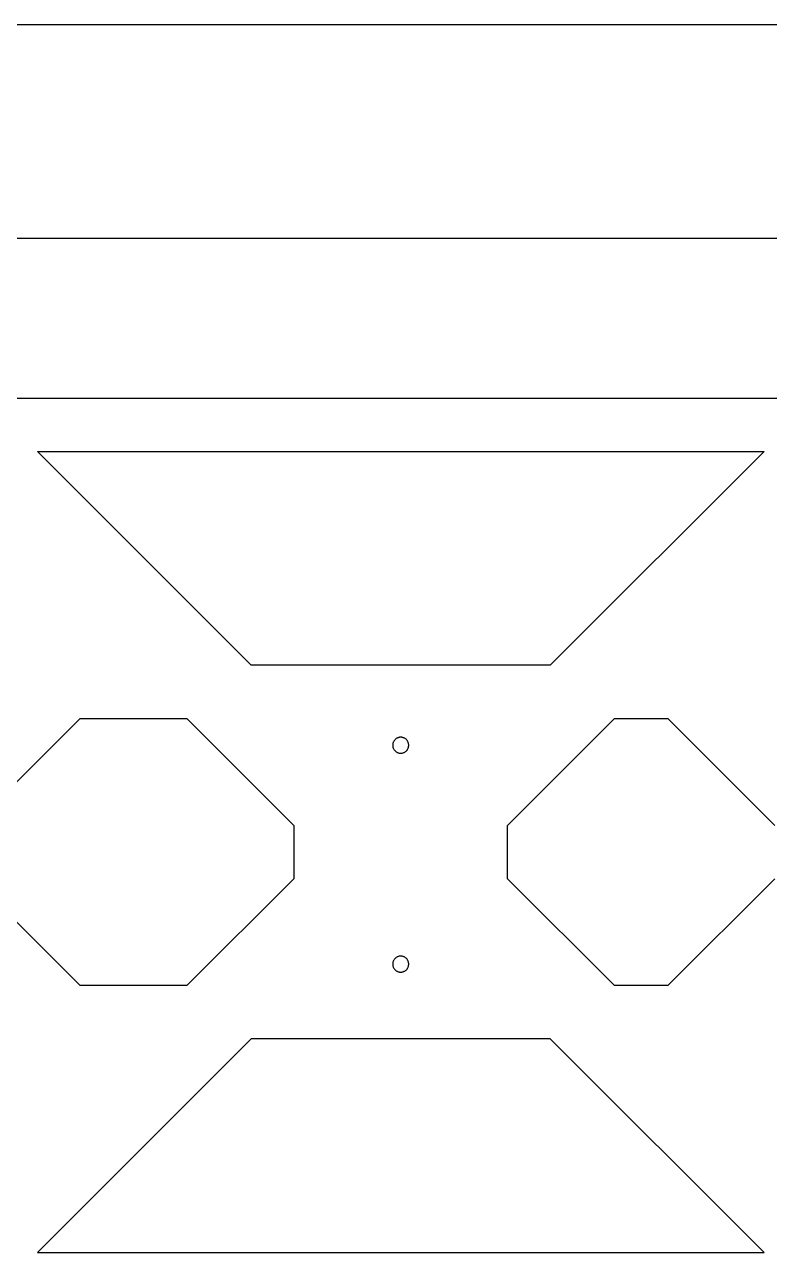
# Model space of a CAD drawing. Extents: x -207 to 207, y -207 to 207.
# Drawn here: x -95.5 to 60.4, y -50.3 to 206.8 of the extents above; entities that cross this region are included whole.
import ezdxf

# ---------------------------------------------------------------- set-up
doc = ezdxf.new("R2010")
doc.units = 0
doc.layers.get('0').update_dxf_attribs({"linetype": 'CONTINUOUS'})

msp = doc.modelspace()

# ---------------------------------------------------------------- linework, layer by layer
for p, q in [((-201.23, 206.82), (201.23, 206.82)), ((-139.74, 162.1), (139.74, 162.1)), ((-103.97, 128.56), (70.43, 128.56)), ((-92.79, 117.38), (-48.07, 72.67)), ((-92.79, 117.38), (59.25, 117.38)), ((59.25, 117.38), (14.53, 72.67)), ((14.53, 72.67), (-48.07, 72.67)), ((-106.2, 39.13), (-83.85, 61.49)), ((-83.85, 61.49), (-61.49, 61.49)), ((-61.49, 61.49), (-39.13, 39.13)), ((5.59, 39.13), (27.95, 61.49)), ((27.95, 61.49), (39.13, 61.49)), ((39.13, 61.49), (61.49, 39.13)), ((-18.27, 56.64), (-18.32, 56.54)), ((-18.22, 56.74), (-18.27, 56.64)), ((-18.16, 56.83), (-18.22, 56.74)), ((-18.1, 56.92), (-18.16, 56.83)), ((-18.03, 57), (-18.1, 56.92)), ((-17.95, 57.08), (-18.03, 57)), ((-17.87, 57.16), (-17.95, 57.08)), ((-17.79, 57.23), (-17.87, 57.16)), ((-17.7, 57.29), (-17.79, 57.23)), ((-17.61, 57.35), (-17.7, 57.29)), ((-17.51, 57.4), (-17.61, 57.35)), ((-17.41, 57.45), (-17.51, 57.4)), ((-17.31, 57.48), (-17.41, 57.45)), ((-17.2, 57.52), (-17.31, 57.48)), ((-17.1, 57.54), (-17.2, 57.52)), ((-16.99, 57.56), (-17.1, 57.54)), ((-16.88, 57.57), (-16.99, 57.56)), ((-16.77, 57.57), (-16.88, 57.57)), ((-16.66, 57.57), (-16.77, 57.57)), ((-16.55, 57.56), (-16.66, 57.57)), ((-16.44, 57.54), (-16.55, 57.56)), ((-16.34, 57.52), (-16.44, 57.54)), ((-16.23, 57.48), (-16.34, 57.52)), ((-16.13, 57.45), (-16.23, 57.48)), ((-16.03, 57.4), (-16.13, 57.45)), ((-15.93, 57.35), (-16.03, 57.4)), ((-15.84, 57.29), (-15.93, 57.35)), ((-15.75, 57.23), (-15.84, 57.29)), ((-15.66, 57.16), (-15.75, 57.23)), ((-15.58, 57.08), (-15.66, 57.16)), ((-15.51, 57), (-15.58, 57.08)), ((-15.44, 56.92), (-15.51, 57)), ((-15.37, 56.83), (-15.44, 56.92)), ((-15.32, 56.74), (-15.37, 56.83)), ((-15.27, 56.64), (-15.32, 56.74)), ((-15.22, 56.54), (-15.27, 56.64)), ((-18.44, 56.01), (-18.45, 55.9)), ((-18.45, 55.9), (-18.44, 55.79)), ((-18.43, 56.12), (-18.44, 56.01)), ((-18.44, 55.79), (-18.43, 55.68)), ((-18.41, 56.22), (-18.43, 56.12)), ((-18.43, 55.68), (-18.41, 55.57)), ((-18.39, 56.33), (-18.41, 56.22)), ((-18.41, 55.57), (-18.39, 55.46)), ((-18.36, 56.44), (-18.39, 56.33)), ((-18.39, 55.46), (-18.36, 55.36)), ((-18.32, 56.54), (-18.36, 56.44)), ((-18.36, 55.36), (-18.32, 55.26)), ((-18.32, 55.26), (-18.27, 55.16)), ((-18.27, 55.16), (-18.22, 55.06)), ((-18.22, 55.06), (-18.16, 54.97)), ((-18.16, 54.97), (-18.1, 54.88)), ((-18.1, 54.88), (-18.03, 54.79)), ((-18.03, 54.79), (-17.95, 54.71)), ((-17.95, 54.71), (-17.87, 54.64)), ((-17.87, 54.64), (-17.79, 54.57)), ((-17.79, 54.57), (-17.7, 54.5)), ((-17.7, 54.5), (-17.61, 54.44)), ((-17.61, 54.44), (-17.51, 54.39)), ((-17.51, 54.39), (-17.41, 54.35)), ((-17.41, 54.35), (-17.31, 54.31)), ((-17.31, 54.31), (-17.2, 54.28)), ((-17.2, 54.28), (-17.1, 54.25)), ((-17.1, 54.25), (-16.99, 54.23)), ((-16.99, 54.23), (-16.88, 54.22)), ((-16.88, 54.22), (-16.77, 54.22)), ((-16.77, 54.22), (-16.66, 54.22)), ((-16.66, 54.22), (-16.55, 54.23)), ((-16.55, 54.23), (-16.44, 54.25)), ((-16.44, 54.25), (-16.34, 54.28)), ((-16.34, 54.28), (-16.23, 54.31)), ((-16.23, 54.31), (-16.13, 54.35)), ((-16.13, 54.35), (-16.03, 54.39)), ((-16.03, 54.39), (-15.93, 54.44)), ((-15.93, 54.44), (-15.84, 54.5)), ((-15.84, 54.5), (-15.75, 54.57)), ((-15.75, 54.57), (-15.66, 54.64)), ((-15.66, 54.64), (-15.58, 54.71)), ((-15.58, 54.71), (-15.51, 54.79)), ((-15.51, 54.79), (-15.44, 54.88)), ((-15.44, 54.88), (-15.37, 54.97)), ((-15.37, 54.97), (-15.32, 55.06)), ((-15.32, 55.06), (-15.27, 55.16)), ((-15.27, 55.16), (-15.22, 55.26)), ((-15.18, 56.44), (-15.22, 56.54)), ((-15.22, 55.26), (-15.18, 55.36)), ((-15.15, 56.33), (-15.18, 56.44)), ((-15.18, 55.36), (-15.15, 55.46)), ((-15.12, 56.22), (-15.15, 56.33)), ((-15.15, 55.46), (-15.12, 55.57)), ((-15.11, 56.12), (-15.12, 56.22)), ((-15.12, 55.57), (-15.11, 55.68)), ((-15.1, 56.01), (-15.11, 56.12)), ((-15.11, 55.68), (-15.1, 55.79)), ((-15.09, 55.9), (-15.1, 56.01)), ((-15.1, 55.79), (-15.09, 55.9)), ((-39.13, 39.13), (-39.13, 27.95)), ((5.59, 27.95), (5.59, 39.13)), ((-83.85, 5.59), (-106.2, 27.95)), ((-39.13, 27.95), (-61.49, 5.59)), ((27.95, 5.59), (5.59, 27.95)), ((61.49, 27.95), (39.13, 5.59)), ((-18.41, 10.39), (-18.43, 10.28)), ((-18.39, 10.5), (-18.41, 10.39)), ((-18.36, 10.6), (-18.39, 10.5)), ((-18.32, 10.7), (-18.36, 10.6)), ((-18.27, 10.8), (-18.32, 10.7)), ((-18.22, 10.9), (-18.27, 10.8)), ((-18.16, 10.99), (-18.22, 10.9)), ((-18.1, 11.08), (-18.16, 10.99)), ((-18.03, 11.17), (-18.1, 11.08)), ((-17.95, 11.25), (-18.03, 11.17)), ((-17.87, 11.32), (-17.95, 11.25)), ((-17.79, 11.39), (-17.87, 11.32)), ((-17.7, 11.46), (-17.79, 11.39)), ((-17.61, 11.51), (-17.7, 11.46)), ((-17.51, 11.57), (-17.61, 11.51)), ((-17.41, 11.61), (-17.51, 11.57)), ((-17.31, 11.65), (-17.41, 11.61)), ((-17.2, 11.68), (-17.31, 11.65)), ((-17.1, 11.71), (-17.2, 11.68)), ((-16.99, 11.72), (-17.1, 11.71)), ((-16.88, 11.73), (-16.99, 11.72)), ((-16.77, 11.74), (-16.88, 11.73)), ((-16.66, 11.73), (-16.77, 11.74)), ((-16.55, 11.72), (-16.66, 11.73)), ((-16.44, 11.71), (-16.55, 11.72)), ((-16.34, 11.68), (-16.44, 11.71)), ((-16.23, 11.65), (-16.34, 11.68)), ((-16.13, 11.61), (-16.23, 11.65)), ((-16.03, 11.57), (-16.13, 11.61)), ((-15.93, 11.51), (-16.03, 11.57)), ((-15.84, 11.46), (-15.93, 11.51)), ((-15.75, 11.39), (-15.84, 11.46)), ((-15.66, 11.32), (-15.75, 11.39)), ((-15.58, 11.25), (-15.66, 11.32)), ((-15.51, 11.17), (-15.58, 11.25)), ((-15.44, 11.08), (-15.51, 11.17)), ((-15.37, 10.99), (-15.44, 11.08)), ((-15.32, 10.9), (-15.37, 10.99)), ((-15.27, 10.8), (-15.32, 10.9)), ((-15.22, 10.7), (-15.27, 10.8)), ((-15.18, 10.6), (-15.22, 10.7)), ((-15.15, 10.5), (-15.18, 10.6)), ((-15.12, 10.39), (-15.15, 10.5)), ((-15.11, 10.28), (-15.12, 10.39)), ((-18.44, 10.17), (-18.45, 10.06)), ((-18.45, 10.06), (-18.44, 9.95)), ((-18.43, 10.28), (-18.44, 10.17)), ((-18.44, 9.95), (-18.43, 9.84)), ((-18.43, 9.84), (-18.41, 9.73)), ((-18.41, 9.73), (-18.39, 9.63)), ((-18.39, 9.63), (-18.36, 9.52)), ((-18.36, 9.52), (-18.32, 9.42)), ((-18.32, 9.42), (-18.27, 9.32)), ((-18.27, 9.32), (-18.22, 9.22)), ((-18.22, 9.22), (-18.16, 9.13)), ((-18.16, 9.13), (-18.1, 9.04)), ((-18.1, 9.04), (-18.03, 8.96)), ((-18.03, 8.96), (-17.95, 8.88)), ((-17.95, 8.88), (-17.87, 8.8)), ((-17.87, 8.8), (-17.79, 8.73)), ((-17.79, 8.73), (-17.7, 8.67)), ((-17.7, 8.67), (-17.61, 8.61)), ((-17.61, 8.61), (-17.51, 8.56)), ((-17.51, 8.56), (-17.41, 8.51)), ((-17.41, 8.51), (-17.31, 8.47)), ((-17.31, 8.47), (-17.2, 8.44)), ((-17.2, 8.44), (-17.1, 8.42)), ((-17.1, 8.42), (-16.99, 8.4)), ((-16.99, 8.4), (-16.88, 8.39)), ((-16.88, 8.39), (-16.77, 8.38)), ((-16.77, 8.38), (-16.66, 8.39)), ((-16.66, 8.39), (-16.55, 8.4)), ((-16.55, 8.4), (-16.44, 8.42)), ((-16.44, 8.42), (-16.34, 8.44)), ((-16.34, 8.44), (-16.23, 8.47)), ((-16.23, 8.47), (-16.13, 8.51)), ((-16.13, 8.51), (-16.03, 8.56)), ((-16.03, 8.56), (-15.93, 8.61)), ((-15.93, 8.61), (-15.84, 8.67)), ((-15.84, 8.67), (-15.75, 8.73)), ((-15.75, 8.73), (-15.66, 8.8)), ((-15.66, 8.8), (-15.58, 8.88)), ((-15.58, 8.88), (-15.51, 8.96)), ((-15.51, 8.96), (-15.44, 9.04)), ((-15.44, 9.04), (-15.37, 9.13)), ((-15.37, 9.13), (-15.32, 9.22)), ((-15.32, 9.22), (-15.27, 9.32)), ((-15.27, 9.32), (-15.22, 9.42)), ((-15.22, 9.42), (-15.18, 9.52)), ((-15.18, 9.52), (-15.15, 9.63)), ((-15.15, 9.63), (-15.12, 9.73)), ((-15.12, 9.73), (-15.11, 9.84)), ((-15.1, 10.17), (-15.11, 10.28)), ((-15.11, 9.84), (-15.1, 9.95)), ((-15.09, 10.06), (-15.1, 10.17)), ((-15.1, 9.95), (-15.09, 10.06)), ((-61.49, 5.59), (-83.85, 5.59)), ((39.13, 5.59), (27.95, 5.59)), ((-48.07, -5.59), (-92.79, -50.31)), ((14.53, -5.59), (-48.07, -5.59)), ((14.53, -5.59), (59.25, -50.31)), ((-92.79, -50.31), (59.25, -50.31))]:
    msp.add_line(p, q)

doc.saveas('drawing.dxf')
